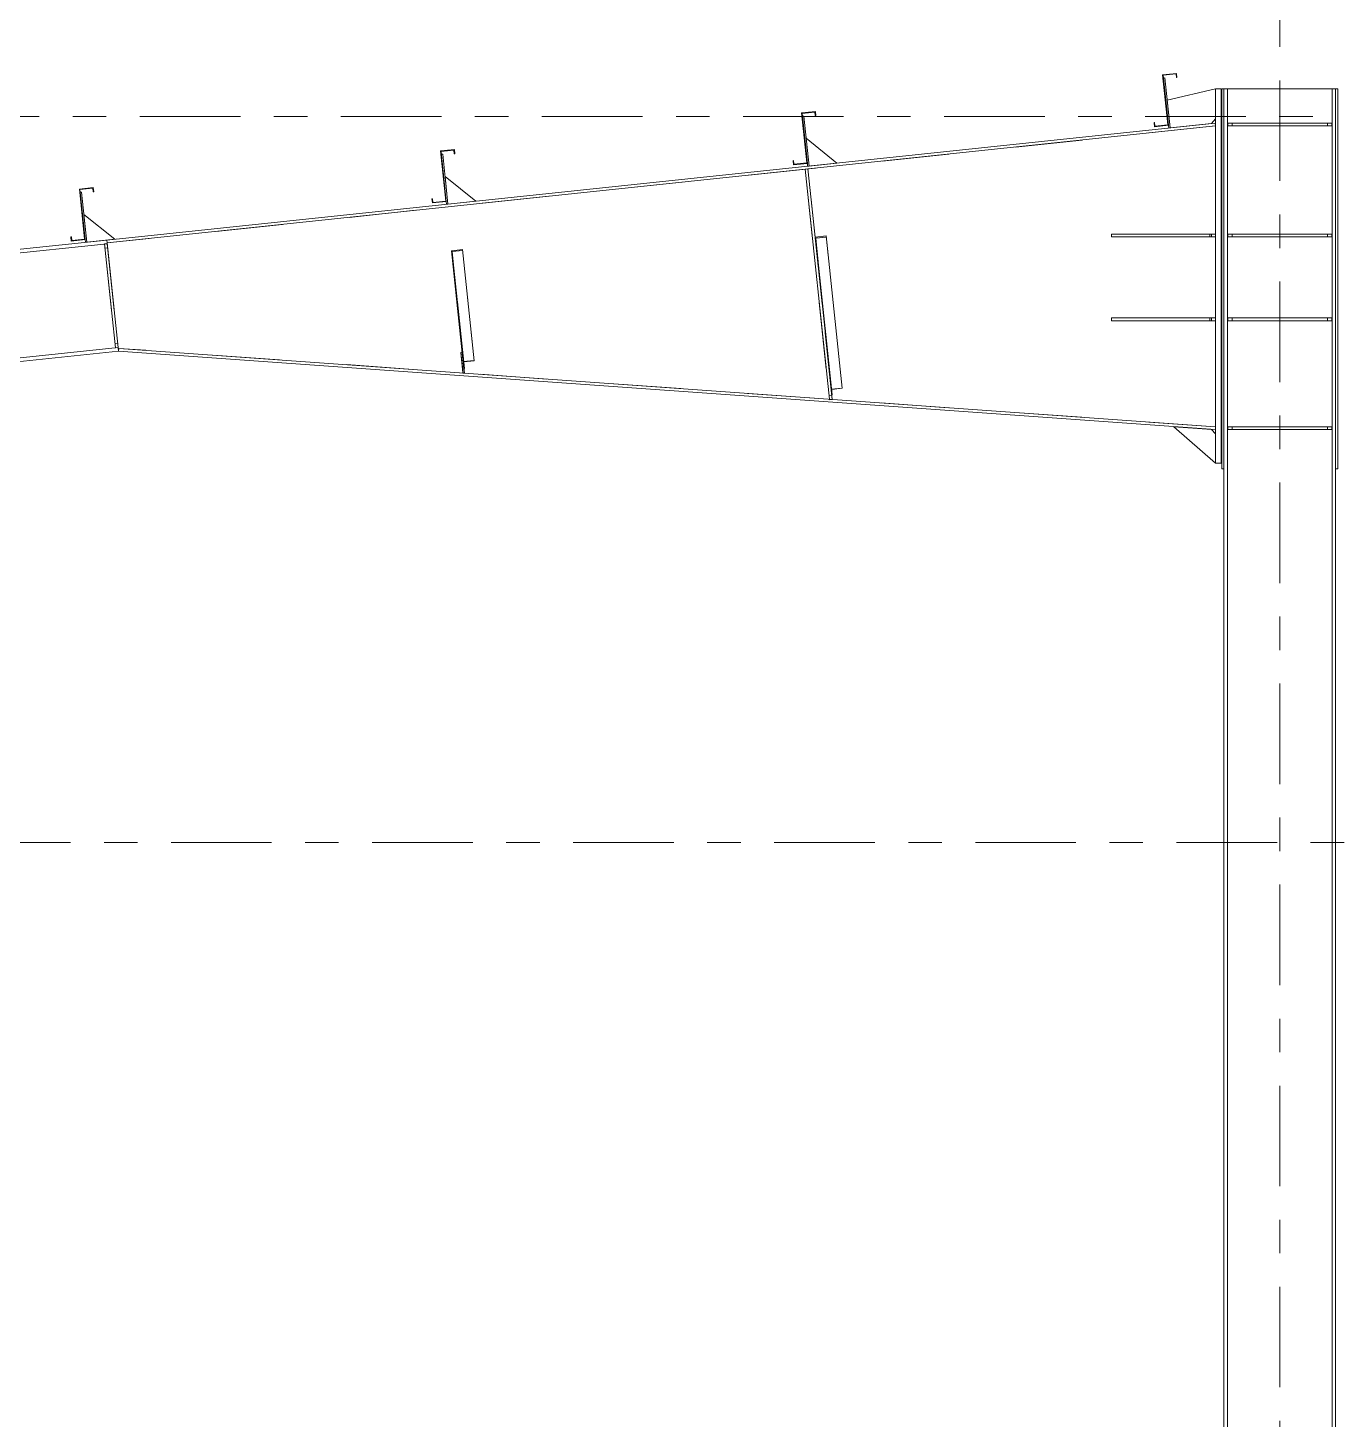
# Model space of a CAD drawing. Header units: millimetres. Extents: x -49 to 773, y -77 to 497.
# Drawn here: x 310.96 to 350.06, y 414.4 to 455.92 of the extents above; entities that cross this region are included whole.
import ezdxf

# ---------------------------------------------------------------- set-up
doc = ezdxf.new("R2010")
doc.units = ezdxf.units.MM
for name, pattern in [('XKITLINE00', [0]), ('XKITLINE02', [4, 2, -2]), ('XKITLINE03', [6, 3, -1, 1, -1])]:
    doc.linetypes.add(name, pattern=pattern)
doc.layers.add('Part', color=2, linetype='Continuous', lineweight=0)
doc.layers.add('S-grid', color=1, linetype='Continuous', lineweight=0)

# ---------------------------------------------------------------- blocks, each defined once
blk = doc.blocks.new('*A373')
at = {"layer": 'Part'}
blk.add_hatch(color=3, dxfattribs=at).paths.add_polyline_path([(344.817, 454.522), (345.232, 454.565), (345.245, 454.441), (345.23, 454.439), (345.218, 454.549), (344.834, 454.508), (344.991, 453.015), (344.577, 452.971), (344.564, 453.095), (344.579, 453.097), (344.59, 452.988), (344.975, 453.028)], flags=17)
blk = doc.blocks.new('*A374')
at = {"layer": 'Part'}
blk.add_hatch(color=3, dxfattribs=at).paths.add_polyline_path([(344.817, 454.522), (345.232, 454.565), (345.245, 454.441), (345.23, 454.439), (345.218, 454.549), (344.834, 454.508), (344.991, 453.015), (344.577, 452.971), (344.564, 453.095), (344.579, 453.097), (344.59, 452.988), (344.975, 453.028)], flags=17)
blk = doc.blocks.new('*A381')
at = {"layer": 'Part'}
blk.add_hatch(color=3, dxfattribs=at).paths.add_polyline_path([(312.497, 451.112), (312.911, 451.156), (312.924, 451.032), (312.909, 451.03), (312.898, 451.14), (312.513, 451.099), (312.671, 449.606), (312.256, 449.562), (312.243, 449.686), (312.258, 449.688), (312.27, 449.579), (312.654, 449.619)], flags=17)
blk = doc.blocks.new('*A382')
at = {"layer": 'Part'}
blk.add_hatch(color=3, dxfattribs=at).paths.add_polyline_path([(312.497, 451.112), (312.911, 451.156), (312.924, 451.032), (312.909, 451.03), (312.898, 451.14), (312.513, 451.099), (312.671, 449.606), (312.256, 449.562), (312.243, 449.686), (312.258, 449.688), (312.27, 449.579), (312.654, 449.619)], flags=17)
blk = doc.blocks.new('*A385')
at = {"layer": 'Part'}
blk.add_hatch(color=3, dxfattribs=at).paths.add_polyline_path([(323.27, 452.249), (323.685, 452.293), (323.698, 452.168), (323.683, 452.167), (323.671, 452.276), (323.287, 452.235), (323.444, 450.742), (323.03, 450.698), (323.017, 450.823), (323.032, 450.824), (323.043, 450.715), (323.428, 450.755)], flags=17)
blk = doc.blocks.new('*A386')
at = {"layer": 'Part'}
blk.add_hatch(color=3, dxfattribs=at).paths.add_polyline_path([(323.27, 452.249), (323.685, 452.293), (323.698, 452.168), (323.683, 452.167), (323.671, 452.276), (323.287, 452.235), (323.444, 450.742), (323.03, 450.698), (323.017, 450.823), (323.032, 450.824), (323.043, 450.715), (323.428, 450.755)], flags=17)
blk = doc.blocks.new('*A387')
at = {"layer": 'Part'}
blk.add_hatch(color=3, dxfattribs=at).paths.add_polyline_path([(334.044, 453.385), (334.458, 453.429), (334.471, 453.305), (334.456, 453.303), (334.445, 453.412), (334.06, 453.372), (334.218, 451.878), (333.804, 451.835), (333.79, 451.959), (333.805, 451.961), (333.817, 451.851), (334.201, 451.892)], flags=17)
blk = doc.blocks.new('*A388')
at = {"layer": 'Part'}
blk.add_hatch(color=3, dxfattribs=at).paths.add_polyline_path([(334.044, 453.385), (334.458, 453.429), (334.471, 453.305), (334.456, 453.303), (334.445, 453.412), (334.06, 453.372), (334.218, 451.878), (333.804, 451.835), (333.79, 451.959), (333.805, 451.961), (333.817, 451.851), (334.201, 451.892)], flags=17)
blk = doc.blocks.new('*A389')
at = {"layer": 'Part'}
blk.add_hatch(color=3, dxfattribs=at).paths.add_polyline_path([(334.45, 449.677), (334.782, 449.712), (334.785, 449.68), (334.47, 449.646), (334.535, 449.034), (334.518, 449.032)], flags=17)
blk = doc.blocks.new('*A390')
at = {"layer": 'Part'}
blk.add_hatch(color=3, dxfattribs=at).paths.add_polyline_path([(323.599, 449.273), (323.931, 449.308), (323.934, 449.282), (323.619, 449.249), (323.671, 448.754), (323.654, 448.752)], flags=17)
blk = doc.blocks.new('*A1452')
at = {"layer": 'S-grid', "color": 1, "linetype": 'XKITLINE03', "lineweight": 0}
blk.add_line((260.3, 453.282), (436.33, 453.282), dxfattribs=at)
blk = doc.blocks.new('*A1453')
at = {"layer": 'S-grid', "color": 1, "linetype": 'XKITLINE03', "lineweight": 0}
blk.add_line((-8.768, 431.615), (570.364, 431.615), dxfattribs=at)
blk = doc.blocks.new('*A1455')
at = {"layer": 'Part', "color": 2, "linetype": 'XKITLINE00', "lineweight": 0}
for p, q in [((313.316, 449.59), (240.682, 441.929)), ((313.327, 449.482), (240.693, 441.821)), ((313.324, 449.507), (313.327, 449.482)), ((313.654, 446.383), (248.708, 439.532)), ((313.654, 446.383), (313.665, 446.275)), ((313.665, 446.275), (248.719, 439.425)), ((248.376, 439.497), (241.02, 438.722)), ((248.388, 439.39), (241.032, 438.614))]:
    blk.add_line(p, q, dxfattribs=at)
at = {"layer": 'Part', "color": 7, "linetype": 'XKITLINE02', "lineweight": 0}
for p, q in [((313.316, 449.59), (313.324, 449.507)), ((313.327, 449.482), (313.654, 446.383)), ((240.682, 441.929), (241.032, 438.614)), ((248.708, 439.532), (248.376, 439.497)), ((248.719, 439.425), (248.388, 439.39))]:
    blk.add_line(p, q, dxfattribs=at)
blk = doc.blocks.new('*A1736')
at = {"layer": 'S-grid', "color": 1, "linetype": 'XKITLINE03', "lineweight": 0}
blk.add_line((348.315, 331.353), (348.315, 479.948), dxfattribs=at)
blk = doc.blocks.new('*A1785')
at = {"layer": 'Part', "color": 2, "linetype": 'XKITLINE00', "lineweight": 0}
for p, q in [((344.817, 454.522), (345.232, 454.565)), ((344.975, 453.028), (344.817, 454.522)), ((345.218, 454.549), (344.834, 454.508)), ((344.834, 454.508), (344.991, 453.015)), ((345.23, 454.439), (345.218, 454.549)), ((345.245, 454.441), (345.23, 454.439)), ((345.232, 454.565), (345.245, 454.441)), ((344.564, 453.095), (344.579, 453.097)), ((344.577, 452.971), (344.564, 453.095)), ((344.579, 453.097), (344.59, 452.988)), ((344.59, 452.988), (344.975, 453.028)), ((344.991, 453.015), (344.577, 452.971))]:
    blk.add_line(p, q, dxfattribs=at)
blk = doc.blocks.new('*A1786')
at = {"layer": 'Part', "color": 2, "linetype": 'XKITLINE00', "lineweight": 0}
for p, q in [((344.817, 454.522), (345.232, 454.565)), ((344.975, 453.028), (344.817, 454.522)), ((345.218, 454.549), (344.834, 454.508)), ((344.834, 454.508), (344.991, 453.015)), ((345.23, 454.439), (345.218, 454.549)), ((345.245, 454.441), (345.23, 454.439)), ((345.232, 454.565), (345.245, 454.441)), ((344.564, 453.095), (344.579, 453.097)), ((344.577, 452.971), (344.564, 453.095)), ((344.579, 453.097), (344.59, 452.988)), ((344.59, 452.988), (344.975, 453.028)), ((344.991, 453.015), (344.577, 452.971))]:
    blk.add_line(p, q, dxfattribs=at)
blk = doc.blocks.new('*A1787')
at = {"layer": 'Part', "color": 2, "linetype": 'XKITLINE00', "lineweight": 0}
for p, q in [((346.648, 454.099), (349.982, 454.099)), ((346.757, 454.099), (346.757, 405.115)), ((349.873, 454.099), (349.873, 405.115)), ((346.648, 442.765), (346.648, 356.573)), ((349.982, 442.765), (349.982, 356.573))]:
    blk.add_line(p, q, dxfattribs=at)
at = {"layer": 'Part', "color": 7, "linetype": 'XKITLINE02', "lineweight": 0}
for p, q in [((346.648, 442.765), (346.648, 454.099)), ((349.982, 454.099), (349.982, 442.765))]:
    blk.add_line(p, q, dxfattribs=at)
blk = doc.blocks.new('*A1788')
at = {"layer": 'Part', "color": 7, "linetype": 'XKITLINE02', "lineweight": 0}
for p, q in [((346.398, 452.996), (313.324, 449.507)), ((346.398, 444.015), (346.398, 452.996)), ((313.324, 449.507), (313.656, 446.359)), ((346.398, 444.015), (313.671, 446.358))]:
    blk.add_line(p, q, dxfattribs=at)
at = {"layer": 'Part', "color": 2, "linetype": 'XKITLINE00', "lineweight": 0}
blk.add_line((313.671, 446.358), (313.656, 446.359), dxfattribs=at)
blk = doc.blocks.new('*A1789')
at = {"layer": 'Part', "color": 2, "linetype": 'XKITLINE00', "lineweight": 0}
for p, q in [((313.665, 446.275), (313.671, 446.358)), ((346.393, 443.932), (313.665, 446.275)), ((313.671, 446.358), (346.398, 444.015)), ((346.398, 444.015), (346.393, 443.932))]:
    blk.add_line(p, q, dxfattribs=at)
blk = doc.blocks.new('*A1790')
at = {"layer": 'Part', "color": 2, "linetype": 'XKITLINE00', "lineweight": 0}
for p, q in [((313.316, 449.59), (346.39, 453.078)), ((346.398, 452.996), (346.39, 453.078)), ((313.324, 449.507), (346.398, 452.996)), ((313.316, 449.59), (313.324, 449.507))]:
    blk.add_line(p, q, dxfattribs=at)
blk = doc.blocks.new('*A1791')
at = {"layer": 'Part', "color": 2, "linetype": 'XKITLINE00', "lineweight": 0}
for p, q in [((346.765, 444.015), (349.865, 444.015)), ((346.765, 444.015), (346.765, 443.932)), ((349.865, 443.932), (346.765, 443.932)), ((349.865, 444.015), (349.865, 443.932))]:
    blk.add_line(p, q, dxfattribs=at)
at = {"layer": 'Part', "color": 7, "linetype": 'XKITLINE02', "lineweight": 0}
for p, q in [((346.89, 443.932), (346.89, 444.015)), ((349.74, 443.932), (349.74, 444.015))]:
    blk.add_line(p, q, dxfattribs=at)
blk = doc.blocks.new('*A1792')
at = {"layer": 'Part', "color": 7, "linetype": 'XKITLINE02', "lineweight": 0}
for p, q in [((349.865, 444.015), (346.765, 444.015)), ((346.765, 443.932), (346.765, 444.015)), ((349.865, 443.932), (346.765, 443.932)), ((346.89, 444.015), (346.89, 443.932)), ((349.74, 443.932), (349.74, 444.015)), ((349.865, 444.015), (349.865, 443.932))]:
    blk.add_line(p, q, dxfattribs=at)
blk = doc.blocks.new('*A1793')
at = {"layer": 'Part', "color": 2, "linetype": 'XKITLINE00', "lineweight": 0}
for p, q in [((346.765, 453.078), (349.865, 453.078)), ((346.765, 453.078), (346.765, 452.995)), ((349.865, 453.078), (349.865, 452.995)), ((349.865, 452.995), (346.765, 452.995))]:
    blk.add_line(p, q, dxfattribs=at)
at = {"layer": 'Part', "color": 7, "linetype": 'XKITLINE02', "lineweight": 0}
for p, q in [((346.89, 452.995), (346.89, 453.078)), ((349.74, 452.995), (349.74, 453.078))]:
    blk.add_line(p, q, dxfattribs=at)
blk = doc.blocks.new('*A1794')
at = {"layer": 'Part', "color": 7, "linetype": 'XKITLINE02', "lineweight": 0}
for p, q in [((349.865, 453.078), (346.765, 453.078)), ((346.765, 452.995), (346.765, 453.078)), ((346.89, 453.078), (346.89, 452.995)), ((349.74, 452.995), (349.74, 453.078)), ((349.865, 453.078), (349.865, 452.995)), ((349.865, 452.995), (346.765, 452.995))]:
    blk.add_line(p, q, dxfattribs=at)
blk = doc.blocks.new('*A1800')
at = {"layer": 'Part', "color": 2, "linetype": 'XKITLINE00', "lineweight": 0}
for p, q in [((346.398, 449.765), (343.298, 449.765)), ((343.298, 449.765), (343.298, 449.682)), ((346.232, 449.682), (346.232, 449.765)), ((346.398, 449.682), (343.298, 449.682))]:
    blk.add_line(p, q, dxfattribs=at)
at = {"layer": 'Part', "color": 7, "linetype": 'XKITLINE02', "lineweight": 0}
for p, q in [((346.273, 449.682), (346.273, 449.765)), ((346.398, 449.765), (346.398, 449.682))]:
    blk.add_line(p, q, dxfattribs=at)
blk = doc.blocks.new('*A1801')
at = {"layer": 'Part', "color": 2, "linetype": 'XKITLINE00', "lineweight": 0}
for p, q in [((346.398, 447.265), (343.298, 447.265)), ((343.298, 447.265), (343.298, 447.182)), ((346.232, 447.182), (346.232, 447.265)), ((346.398, 447.182), (343.298, 447.182))]:
    blk.add_line(p, q, dxfattribs=at)
at = {"layer": 'Part', "color": 7, "linetype": 'XKITLINE02', "lineweight": 0}
for p, q in [((346.273, 447.182), (346.273, 447.265)), ((346.398, 447.265), (346.398, 447.182))]:
    blk.add_line(p, q, dxfattribs=at)
blk = doc.blocks.new('*A1802')
at = {"layer": 'Part', "color": 7, "linetype": 'XKITLINE02', "lineweight": 0}
for p, q in [((346.398, 449.765), (343.298, 449.765)), ((343.298, 449.682), (343.298, 449.765)), ((346.232, 449.682), (346.232, 449.765)), ((346.273, 449.682), (346.273, 449.765)), ((346.398, 449.765), (346.398, 449.682)), ((346.398, 449.682), (343.298, 449.682))]:
    blk.add_line(p, q, dxfattribs=at)
blk = doc.blocks.new('*A1803')
at = {"layer": 'Part', "color": 7, "linetype": 'XKITLINE02', "lineweight": 0}
for p, q in [((346.398, 447.265), (343.298, 447.265)), ((343.298, 447.182), (343.298, 447.265)), ((346.232, 447.182), (346.232, 447.265)), ((346.273, 447.182), (346.273, 447.265)), ((346.398, 447.265), (346.398, 447.182)), ((346.398, 447.182), (343.298, 447.182))]:
    blk.add_line(p, q, dxfattribs=at)
blk = doc.blocks.new('*A1804')
at = {"layer": 'Part', "color": 2, "linetype": 'XKITLINE00', "lineweight": 0}
for p, q in [((345.152, 444.021), (346.398, 442.932)), ((346.274, 443.94), (346.398, 443.806))]:
    blk.add_line(p, q, dxfattribs=at)
at = {"layer": 'Part', "color": 7, "linetype": 'XKITLINE02', "lineweight": 0}
for p, q in [((346.274, 443.94), (345.152, 444.021)), ((346.398, 443.806), (346.398, 442.932))]:
    blk.add_line(p, q, dxfattribs=at)
blk = doc.blocks.new('*A1805')
at = {"layer": 'Part', "color": 7, "linetype": 'XKITLINE02', "lineweight": 0}
for p, q in [((335.261, 445.166), (334.782, 449.712)), ((334.947, 444.969), (334.45, 449.677)), ((334.963, 444.97), (334.47, 449.646)), ((334.929, 445.139), (335.26, 445.174)), ((334.946, 445.132), (335.261, 445.166)), ((334.947, 444.969), (334.963, 444.97))]:
    blk.add_line(p, q, dxfattribs=at)
blk = doc.blocks.new('*A1806')
at = {"layer": 'Part', "color": 7, "linetype": 'XKITLINE02', "lineweight": 0}
for p, q in [((324.281, 445.988), (323.931, 449.308)), ((323.971, 445.752), (323.599, 449.273)), ((323.987, 445.754), (323.619, 449.249)), ((323.948, 445.963), (324.28, 445.998)), ((323.966, 445.954), (324.281, 445.988)), ((323.971, 445.752), (323.987, 445.754))]:
    blk.add_line(p, q, dxfattribs=at)
blk = doc.blocks.new('*A1839')
at = {"layer": 'Part', "color": 2, "linetype": 'XKITLINE00', "lineweight": 0}
for p, q in [((312.497, 451.112), (312.911, 451.156)), ((312.654, 449.619), (312.497, 451.112)), ((312.898, 451.14), (312.513, 451.099)), ((312.513, 451.099), (312.671, 449.606)), ((312.909, 451.03), (312.898, 451.14)), ((312.924, 451.032), (312.909, 451.03)), ((312.911, 451.156), (312.924, 451.032)), ((312.243, 449.686), (312.258, 449.688)), ((312.256, 449.562), (312.243, 449.686)), ((312.671, 449.606), (312.256, 449.562)), ((312.258, 449.688), (312.27, 449.579)), ((312.27, 449.579), (312.654, 449.619))]:
    blk.add_line(p, q, dxfattribs=at)
blk = doc.blocks.new('*A1840')
at = {"layer": 'Part', "color": 2, "linetype": 'XKITLINE00', "lineweight": 0}
for p, q in [((312.497, 451.112), (312.911, 451.156)), ((312.654, 449.619), (312.497, 451.112)), ((312.898, 451.14), (312.513, 451.099)), ((312.513, 451.099), (312.671, 449.606)), ((312.909, 451.03), (312.898, 451.14)), ((312.924, 451.032), (312.909, 451.03)), ((312.911, 451.156), (312.924, 451.032)), ((312.243, 449.686), (312.258, 449.688)), ((312.256, 449.562), (312.243, 449.686)), ((312.671, 449.606), (312.256, 449.562)), ((312.258, 449.688), (312.27, 449.579)), ((312.27, 449.579), (312.654, 449.619))]:
    blk.add_line(p, q, dxfattribs=at)
blk = doc.blocks.new('*A1857')
at = {"layer": 'Part', "color": 2, "linetype": 'XKITLINE00', "lineweight": 0}
blk.add_line((313.55, 449.615), (312.634, 450.356), dxfattribs=at)
at = {"layer": 'Part', "color": 7, "linetype": 'XKITLINE02', "lineweight": 0}
for p, q in [((312.634, 450.356), (312.721, 449.527)), ((312.721, 449.527), (313.55, 449.615))]:
    blk.add_line(p, q, dxfattribs=at)
blk = doc.blocks.new('*A1858')
at = {"layer": 'Part', "color": 2, "linetype": 'XKITLINE00', "lineweight": 0}
for p, q in [((312.564, 451.019), (312.522, 451.015)), ((312.721, 449.527), (312.564, 451.019)), ((312.671, 449.606), (312.68, 449.523))]:
    blk.add_line(p, q, dxfattribs=at)
at = {"layer": 'Part', "color": 7, "linetype": 'XKITLINE02', "lineweight": 0}
for p, q in [((312.522, 451.015), (312.671, 449.606)), ((312.68, 449.523), (312.721, 449.527))]:
    blk.add_line(p, q, dxfattribs=at)
blk = doc.blocks.new('*A1859')
at = {"layer": 'Part', "color": 7, "linetype": 'XKITLINE02', "lineweight": 0}
for p, q in [((313.244, 449.473), (313.327, 449.482)), ((313.257, 449.349), (313.34, 449.358)), ((313.558, 446.498), (313.641, 446.507)), ((313.571, 446.374), (313.654, 446.383))]:
    blk.add_line(p, q, dxfattribs=at)
at = {"layer": 'Part', "color": 2, "linetype": 'XKITLINE00', "lineweight": 0}
for p, q in [((313.571, 446.374), (313.244, 449.473)), ((313.327, 449.482), (313.654, 446.383))]:
    blk.add_line(p, q, dxfattribs=at)
blk = doc.blocks.new('*A1860')
at = {"layer": 'Part', "color": 7, "linetype": 'XKITLINE02', "lineweight": 0}
for p, q in [((313.244, 449.473), (313.327, 449.482)), ((313.244, 449.473), (313.571, 446.374)), ((313.257, 449.349), (313.34, 449.358)), ((313.327, 449.482), (313.654, 446.383)), ((313.641, 446.507), (313.558, 446.498)), ((313.654, 446.383), (313.571, 446.374))]:
    blk.add_line(p, q, dxfattribs=at)
blk = doc.blocks.new('*A1861')
at = {"layer": 'Part', "color": 2, "linetype": 'XKITLINE00', "lineweight": 0}
for p, q in [((323.27, 452.249), (323.685, 452.293)), ((323.428, 450.755), (323.27, 452.249)), ((323.671, 452.276), (323.287, 452.235)), ((323.287, 452.235), (323.444, 450.742)), ((323.683, 452.167), (323.671, 452.276)), ((323.685, 452.293), (323.698, 452.168)), ((323.698, 452.168), (323.683, 452.167)), ((323.017, 450.823), (323.032, 450.824)), ((323.03, 450.698), (323.017, 450.823)), ((323.444, 450.742), (323.03, 450.698)), ((323.032, 450.824), (323.043, 450.715)), ((323.043, 450.715), (323.428, 450.755))]:
    blk.add_line(p, q, dxfattribs=at)
blk = doc.blocks.new('*A1862')
at = {"layer": 'Part', "color": 2, "linetype": 'XKITLINE00', "lineweight": 0}
for p, q in [((323.27, 452.249), (323.685, 452.293)), ((323.428, 450.755), (323.27, 452.249)), ((323.671, 452.276), (323.287, 452.235)), ((323.287, 452.235), (323.444, 450.742)), ((323.683, 452.167), (323.671, 452.276)), ((323.685, 452.293), (323.698, 452.168)), ((323.698, 452.168), (323.683, 452.167)), ((323.017, 450.823), (323.032, 450.824)), ((323.03, 450.698), (323.017, 450.823)), ((323.444, 450.742), (323.03, 450.698)), ((323.032, 450.824), (323.043, 450.715)), ((323.043, 450.715), (323.428, 450.755))]:
    blk.add_line(p, q, dxfattribs=at)
blk = doc.blocks.new('*A1863')
at = {"layer": 'Part', "color": 2, "linetype": 'XKITLINE00', "lineweight": 0}
for p, q in [((334.044, 453.385), (334.458, 453.429)), ((334.201, 451.892), (334.044, 453.385)), ((334.445, 453.412), (334.06, 453.372)), ((334.06, 453.372), (334.218, 451.878)), ((334.456, 453.303), (334.445, 453.412)), ((334.471, 453.305), (334.456, 453.303)), ((334.458, 453.429), (334.471, 453.305)), ((333.79, 451.959), (333.805, 451.961)), ((333.804, 451.835), (333.79, 451.959)), ((334.218, 451.878), (333.804, 451.835)), ((333.805, 451.961), (333.817, 451.851)), ((333.817, 451.851), (334.201, 451.892))]:
    blk.add_line(p, q, dxfattribs=at)
blk = doc.blocks.new('*A1864')
at = {"layer": 'Part', "color": 2, "linetype": 'XKITLINE00', "lineweight": 0}
for p, q in [((334.044, 453.385), (334.458, 453.429)), ((334.201, 451.892), (334.044, 453.385)), ((334.445, 453.412), (334.06, 453.372)), ((334.06, 453.372), (334.218, 451.878)), ((334.456, 453.303), (334.445, 453.412)), ((334.471, 453.305), (334.456, 453.303)), ((334.458, 453.429), (334.471, 453.305)), ((333.79, 451.959), (333.805, 451.961)), ((333.804, 451.835), (333.79, 451.959)), ((334.218, 451.878), (333.804, 451.835)), ((333.805, 451.961), (333.817, 451.851)), ((333.817, 451.851), (334.201, 451.892))]:
    blk.add_line(p, q, dxfattribs=at)
blk = doc.blocks.new('*A1865')
at = {"layer": 'Part', "color": 2, "linetype": 'XKITLINE00', "lineweight": 0}
for p, q in [((334.782, 449.712), (334.45, 449.677)), ((335.261, 445.166), (334.782, 449.712)), ((334.45, 449.677), (334.914, 445.283)), ((334.47, 449.646), (334.785, 449.68)), ((334.47, 449.646), (334.535, 449.034)), ((334.535, 449.034), (334.518, 449.032)), ((334.535, 449.034), (334.963, 444.97)), ((334.946, 445.132), (335.261, 445.166)), ((334.947, 444.969), (334.963, 444.97))]:
    blk.add_line(p, q, dxfattribs=at)
at = {"layer": 'Part', "color": 7, "linetype": 'XKITLINE02', "lineweight": 0}
for p, q in [((334.914, 445.283), (334.947, 444.969)), ((334.929, 445.139), (335.26, 445.174))]:
    blk.add_line(p, q, dxfattribs=at)
blk = doc.blocks.new('*A1866')
at = {"layer": 'Part', "color": 7, "linetype": 'XKITLINE02', "lineweight": 0}
for p, q in [((334.153, 451.704), (334.235, 451.713)), ((334.45, 449.677), (334.914, 445.283)), ((334.865, 444.949), (334.948, 444.958)), ((334.877, 444.84), (334.878, 444.825)), ((334.961, 444.834), (334.878, 444.825))]:
    blk.add_line(p, q, dxfattribs=at)
at = {"layer": 'Part', "color": 2, "linetype": 'XKITLINE00', "lineweight": 0}
for p, q in [((334.877, 444.84), (334.153, 451.704)), ((334.235, 451.713), (334.45, 449.677)), ((334.914, 445.283), (334.961, 444.834))]:
    blk.add_line(p, q, dxfattribs=at)
blk = doc.blocks.new('*A1867')
at = {"layer": 'Part', "color": 7, "linetype": 'XKITLINE02', "lineweight": 0}
for p, q in [((334.235, 451.713), (334.153, 451.704)), ((334.153, 451.704), (334.878, 444.825)), ((334.961, 444.834), (334.235, 451.713)), ((334.865, 444.949), (334.948, 444.958)), ((334.878, 444.825), (334.961, 444.834))]:
    blk.add_line(p, q, dxfattribs=at)
blk = doc.blocks.new('*A1868')
at = {"layer": 'Part', "color": 2, "linetype": 'XKITLINE00', "lineweight": 0}
for p, q in [((334.111, 453.292), (334.069, 453.287)), ((334.268, 451.8), (334.111, 453.292)), ((334.218, 451.878), (334.227, 451.796))]:
    blk.add_line(p, q, dxfattribs=at)
at = {"layer": 'Part', "color": 7, "linetype": 'XKITLINE02', "lineweight": 0}
for p, q in [((334.069, 453.287), (334.218, 451.878)), ((334.227, 451.796), (334.268, 451.8))]:
    blk.add_line(p, q, dxfattribs=at)
blk = doc.blocks.new('*A1869')
at = {"layer": 'Part', "color": 2, "linetype": 'XKITLINE00', "lineweight": 0}
blk.add_line((335.097, 451.887), (334.181, 452.629), dxfattribs=at)
at = {"layer": 'Part', "color": 7, "linetype": 'XKITLINE02', "lineweight": 0}
for p, q in [((334.181, 452.629), (334.268, 451.8)), ((334.268, 451.8), (335.097, 451.887))]:
    blk.add_line(p, q, dxfattribs=at)
blk = doc.blocks.new('*A1870')
at = {"layer": 'Part', "color": 2, "linetype": 'XKITLINE00', "lineweight": 0}
for p, q in [((323.931, 449.308), (323.599, 449.273)), ((324.281, 445.988), (323.931, 449.308)), ((323.599, 449.273), (323.942, 446.028)), ((323.619, 449.249), (323.934, 449.282)), ((323.619, 449.249), (323.671, 448.754)), ((323.671, 448.754), (323.654, 448.752)), ((323.671, 448.754), (323.987, 445.754)), ((323.966, 445.954), (324.281, 445.988)), ((323.971, 445.752), (323.987, 445.754))]:
    blk.add_line(p, q, dxfattribs=at)
at = {"layer": 'Part', "color": 7, "linetype": 'XKITLINE02', "lineweight": 0}
for p, q in [((323.942, 446.028), (323.971, 445.752)), ((323.948, 445.963), (324.28, 445.998))]:
    blk.add_line(p, q, dxfattribs=at)
blk = doc.blocks.new('*A1871')
at = {"layer": 'Part', "color": 2, "linetype": 'XKITLINE00', "lineweight": 0}
for p, q in [((323.878, 446.237), (323.919, 446.241)), ((323.942, 445.623), (323.878, 446.237)), ((323.942, 446.028), (323.985, 445.62))]:
    blk.add_line(p, q, dxfattribs=at)
at = {"layer": 'Part', "color": 7, "linetype": 'XKITLINE02', "lineweight": 0}
for p, q in [((323.919, 446.241), (323.942, 446.028)), ((323.93, 445.74), (323.972, 445.744)), ((323.942, 445.623), (323.943, 445.615)), ((323.985, 445.62), (323.943, 445.615))]:
    blk.add_line(p, q, dxfattribs=at)
blk = doc.blocks.new('*A1872')
at = {"layer": 'Part', "color": 7, "linetype": 'XKITLINE02', "lineweight": 0}
for p, q in [((323.919, 446.241), (323.878, 446.237)), ((323.878, 446.237), (323.943, 445.615)), ((323.985, 445.62), (323.919, 446.241)), ((323.93, 445.74), (323.972, 445.744)), ((323.943, 445.615), (323.985, 445.62))]:
    blk.add_line(p, q, dxfattribs=at)
blk = doc.blocks.new('*A1873')
at = {"layer": 'Part', "color": 2, "linetype": 'XKITLINE00', "lineweight": 0}
for p, q in [((323.337, 452.155), (323.296, 452.151)), ((323.495, 450.664), (323.337, 452.155)), ((323.444, 450.742), (323.453, 450.659))]:
    blk.add_line(p, q, dxfattribs=at)
at = {"layer": 'Part', "color": 7, "linetype": 'XKITLINE02', "lineweight": 0}
for p, q in [((323.296, 452.151), (323.444, 450.742)), ((323.453, 450.659), (323.495, 450.664))]:
    blk.add_line(p, q, dxfattribs=at)
blk = doc.blocks.new('*A1874')
at = {"layer": 'Part', "color": 2, "linetype": 'XKITLINE00', "lineweight": 0}
blk.add_line((324.323, 450.751), (323.407, 451.492), dxfattribs=at)
at = {"layer": 'Part', "color": 7, "linetype": 'XKITLINE02', "lineweight": 0}
for p, q in [((323.407, 451.492), (323.495, 450.664)), ((323.495, 450.664), (324.323, 450.751))]:
    blk.add_line(p, q, dxfattribs=at)
blk = doc.blocks.new('*A1906')
at = {"layer": 'Part', "color": 2, "linetype": 'XKITLINE00', "lineweight": 0}
for p, q in [((350.048, 454.099), (349.982, 454.099)), ((349.982, 454.099), (349.982, 442.765)), ((350.048, 454.099), (350.048, 442.765)), ((349.982, 442.765), (350.048, 442.765))]:
    blk.add_line(p, q, dxfattribs=at)
blk = doc.blocks.new('*A1907')
at = {"layer": 'Part', "color": 2, "linetype": 'XKITLINE00', "lineweight": 0}
for p, q in [((346.648, 454.099), (346.582, 454.099)), ((346.582, 454.099), (346.582, 442.765)), ((346.648, 454.099), (346.648, 442.765)), ((346.582, 442.765), (346.648, 442.765))]:
    blk.add_line(p, q, dxfattribs=at)
blk = doc.blocks.new('*A1909')
at = {"layer": 'Part', "color": 2, "linetype": 'XKITLINE00', "lineweight": 0}
for p, q in [((346.565, 454.099), (346.398, 454.099)), ((346.398, 454.099), (346.398, 442.932)), ((346.565, 442.932), (346.565, 454.099)), ((346.398, 442.932), (346.565, 442.932))]:
    blk.add_line(p, q, dxfattribs=at)
blk = doc.blocks.new('*A1910')
at = {"layer": 'Part', "color": 2, "linetype": 'XKITLINE00', "lineweight": 0}
for p, q in [((346.398, 454.099), (344.954, 453.765)), ((346.274, 453.066), (346.398, 453.204))]:
    blk.add_line(p, q, dxfattribs=at)
at = {"layer": 'Part', "color": 7, "linetype": 'XKITLINE02', "lineweight": 0}
for p, q in [((346.398, 453.204), (346.398, 454.099)), ((344.954, 453.765), (345.042, 452.936)), ((345.042, 452.936), (346.274, 453.066))]:
    blk.add_line(p, q, dxfattribs=at)
blk = doc.blocks.new('*A1913')
at = {"layer": 'Part', "color": 2, "linetype": 'XKITLINE00', "lineweight": 0}
for p, q in [((344.884, 454.428), (344.843, 454.424)), ((345.042, 452.936), (344.884, 454.428)), ((344.991, 453.015), (345, 452.932))]:
    blk.add_line(p, q, dxfattribs=at)
at = {"layer": 'Part', "color": 7, "linetype": 'XKITLINE02', "lineweight": 0}
for p, q in [((344.843, 454.424), (344.991, 453.015)), ((345, 452.932), (345.042, 452.936))]:
    blk.add_line(p, q, dxfattribs=at)
blk = doc.blocks.new('*A1914')
at = {"layer": 'Part', "color": 2, "linetype": 'XKITLINE00', "lineweight": 0}
for p, q in [((346.765, 447.265), (349.865, 447.265)), ((346.765, 447.265), (346.765, 447.182)), ((349.865, 447.265), (349.865, 447.182)), ((349.865, 447.182), (346.765, 447.182))]:
    blk.add_line(p, q, dxfattribs=at)
at = {"layer": 'Part', "color": 7, "linetype": 'XKITLINE02', "lineweight": 0}
for p, q in [((346.89, 447.182), (346.89, 447.265)), ((349.74, 447.182), (349.74, 447.265))]:
    blk.add_line(p, q, dxfattribs=at)
blk = doc.blocks.new('*A1915')
at = {"layer": 'Part', "color": 7, "linetype": 'XKITLINE02', "lineweight": 0}
for p, q in [((349.865, 447.265), (346.765, 447.265)), ((346.765, 447.182), (346.765, 447.265)), ((346.89, 447.265), (346.89, 447.182)), ((349.74, 447.182), (349.74, 447.265)), ((349.865, 447.265), (349.865, 447.182)), ((349.865, 447.182), (346.765, 447.182))]:
    blk.add_line(p, q, dxfattribs=at)
blk = doc.blocks.new('*A1916')
at = {"layer": 'Part', "color": 2, "linetype": 'XKITLINE00', "lineweight": 0}
for p, q in [((346.765, 449.765), (349.865, 449.765)), ((346.765, 449.765), (346.765, 449.682)), ((349.865, 449.765), (349.865, 449.682)), ((349.865, 449.682), (346.765, 449.682))]:
    blk.add_line(p, q, dxfattribs=at)
at = {"layer": 'Part', "color": 7, "linetype": 'XKITLINE02', "lineweight": 0}
for p, q in [((346.89, 449.682), (346.89, 449.765)), ((349.74, 449.682), (349.74, 449.765))]:
    blk.add_line(p, q, dxfattribs=at)
blk = doc.blocks.new('*A1917')
at = {"layer": 'Part', "color": 7, "linetype": 'XKITLINE02', "lineweight": 0}
for p, q in [((349.865, 449.765), (346.765, 449.765)), ((346.765, 449.682), (346.765, 449.765)), ((346.89, 449.765), (346.89, 449.682)), ((349.74, 449.682), (349.74, 449.765)), ((349.865, 449.765), (349.865, 449.682)), ((349.865, 449.682), (346.765, 449.682))]:
    blk.add_line(p, q, dxfattribs=at)

msp = doc.modelspace()

# ---------------------------------------------------------------- block references
at = {"lineweight": 0}
for name in ['*A1736', '*A1452', '*A373', '*A374', '*A1785', '*A1786', '*A1913', '*A1910', '*A1909', '*A1907', '*A1787', '*A1906', '*A1790', '*A387', '*A388', '*A1863', '*A1864', '*A1868', '*A1793', '*A1794', '*A1788', '*A1869', '*A385', '*A386', '*A1861', '*A1862', '*A1873', '*A1874', '*A1866', '*A1867', '*A381', '*A382', '*A1839', '*A1840', '*A1858', '*A1857', '*A389', '*A1805', '*A1865', '*A1800', '*A1802', '*A1916', '*A1917', '*A1455', '*A1859', '*A1860', '*A390', '*A1806', '*A1870', '*A1801', '*A1803', '*A1914', '*A1915', '*A1789', '*A1871', '*A1872', '*A1804', '*A1791', '*A1792', '*A1453']:
    msp.add_blockref(name, (0, 0), dxfattribs=at)

doc.saveas('drawing.dxf')
